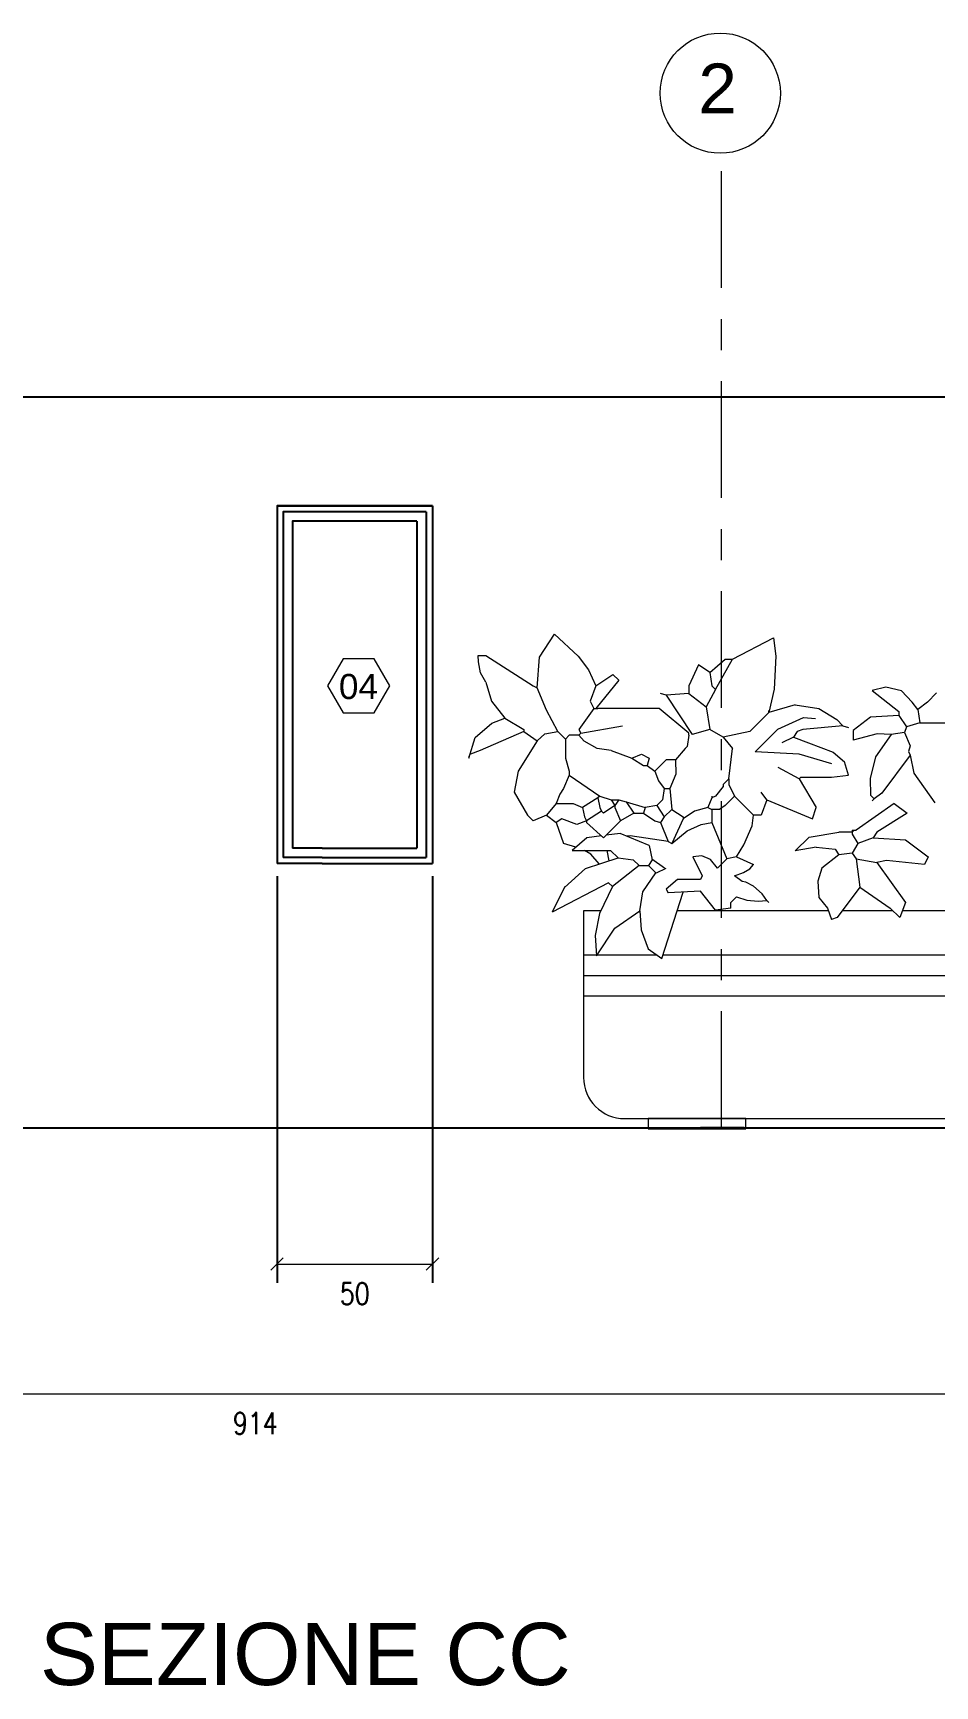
# Model space of a CAD drawing. Header units: inches. Extents: x -1721 to -585, y -6348 to -3019.
# Drawn here: x -966.28 to -963.38, y -3172.06 to -3166.75 of the extents above; entities that cross this region are included whole.
import ezdxf

# ---------------------------------------------------------------- set-up
doc = ezdxf.new("R2010")
doc.units = ezdxf.units.IN
doc.header["$MEASUREMENT"] = 0
doc.linetypes.add('$0$CENTERX2', pattern=[4, 2.5, -0.5, 0.5, -0.5])
doc.linetypes.add('$0$CENTRO2', pattern=[1.125, 0.75, -0.125, 0.125, -0.125])
for name, color, linetype, lineweight in [('$0$A-SECT-MCUT', 7, 'Continuous', 35), ('$0$AA - serramenti e porte', 4, 'Continuous', 25), ('$0$AA pareti non sezionate', 2, 'Continuous', 25), ('$0$AA- arredo', 8, 'Continuous', 18), ('$1$AA - linee quote', 3, 'Continuous', 13)]:
    doc.layers.add(name, color=color, linetype=linetype, lineweight=lineweight)
doc.styles.add('$0$ARIAL', font='Arial.ttf')
doc.styles.add('$4$E-ROMANS', font='romans.shx', dxfattribs={"width": 0.8})
doc.styles.get("Standard").update_dxf_attribs({"font": 'Arial.ttf'})
doc.dimstyles.new('$0$E-0100_TICK_12', dxfattribs={"dimscale": 0.001, "dimtxt": 70, "dimasz": 40, "dimexe": 60, "dimexo": 40, "dimgap": 60, "dimtad": 4, "dimdec": 0, "dimlfac": 100, "dimzin": 0, "dimdsep": 46, "dimtxsty": '$4$E-ROMANS', "dimblk": 'OBLIQUE', "dimblk1": 'OBLIQUE', "dimblk2": 'OBLIQUE', "dimcen": 60, "dimclrd": 256, "dimclre": 256, "dimclrt": 256, "dimadec": 0, "dimazin": 0, "dimtfac": 1, "dimtdec": 0, "dimtmove": 1, "dimatfit": 3, "dimldrblk": '$0$_Open90', "dimfxl": 1, "dimtfill": 1, "dimtolj": 1, "dimtzin": 0, "dimlwd": -1, "dimarcsym": 0})

# ---------------------------------------------------------------- blocks, each defined once
blk = doc.blocks.new('_Oblique')
at = {"color": 0, "linetype": 'ByBlock', "lineweight": -2}
blk.add_line((-0.5, -0.5), (0.5, 0.5), dxfattribs=at)
blk = doc.blocks.new('*D221')
at = {"layer": '$1$AA - linee quote', "linetype": 'Continuous', "lineweight": -2, "transparency": 16777216}
for p, q in [((-970.14, -3170.6083), (-970.14, -3171.1831)), ((-961, -3170.6083), (-961, -3171.1831))]:
    blk.add_line(p, q, dxfattribs=at)
at = {"layer": '$1$AA - linee quote', "transparency": 16777216}
blk.add_line((-970.14, -3171.1231), (-961, -3171.1231), dxfattribs=at)
at = {"layer": 'DEFPOINTS', "color": 0, "linetype": 'Continuous', "transparency": 16777216}
for p in [(-970.14, -3170.5683), (-961, -3170.5683), (-961, -3171.1231)]:
    blk.add_point(p, dxfattribs=at)
at = {"layer": '$1$AA - linee quote', "linetype": 'Continuous', "transparency": 16777216, "xscale": 0.04, "yscale": 0.04, "zscale": 0.04, "rotation": 180}
blk.add_blockref('_Oblique', (-970.14, -3171.1231), dxfattribs=at)
at = {"layer": '$1$AA - linee quote', "linetype": 'Continuous', "transparency": 16777216, "xscale": 0.04, "yscale": 0.04, "zscale": 0.04}
blk.add_blockref('_Oblique', (-961, -3171.1231), dxfattribs=at)
at = {"layer": '$1$AA - linee quote', "linetype": 'Continuous', "transparency": 16777216, "insert": (-965.57, -3171.2181), "char_height": 0.07, "attachment_point": 5, "style": '$4$E-ROMANS', "bg_fill": 3, "box_fill_scale": 1.25, "bg_fill_color": 256, "bg_fill_true_color": 13158600, "bg_fill_transparency": 0}
blk.add_mtext('\\A1;914', dxfattribs=at)
blk = doc.blocks.new('$0$_Open90')
at = {"color": 0, "linetype": 'ByBlock', "lineweight": -2}
for p, q in [((-19.69, 19.69), (0, 0)), ((0, 0), (-39.37, 0)), ((0, 0), (-19.69, -19.69))]:
    blk.add_line(p, q, dxfattribs=at)
blk = doc.blocks.new('*D224')
at = {"layer": '$1$AA - linee quote', "linetype": 'Continuous', "lineweight": -2, "transparency": 16777216}
for p, q in [((-965.5, -3169.4589), (-965.5, -3170.7661)), ((-965, -3169.4589), (-965, -3170.7661))]:
    blk.add_line(p, q, dxfattribs=at)
at = {"layer": '$1$AA - linee quote', "transparency": 16777216}
blk.add_line((-965.5, -3170.7061), (-965, -3170.7061), dxfattribs=at)
at = {"layer": 'DEFPOINTS', "color": 0, "linetype": 'Continuous', "transparency": 16777216}
for p in [(-965.5, -3169.4189), (-965, -3169.4189), (-965, -3170.7061)]:
    blk.add_point(p, dxfattribs=at)
at = {"layer": '$1$AA - linee quote', "linetype": 'Continuous', "transparency": 16777216, "xscale": 0.04, "yscale": 0.04, "zscale": 0.04, "rotation": 180}
blk.add_blockref('_Oblique', (-965.5, -3170.7061), dxfattribs=at)
at = {"layer": '$1$AA - linee quote', "linetype": 'Continuous', "transparency": 16777216, "xscale": 0.04, "yscale": 0.04, "zscale": 0.04}
blk.add_blockref('_Oblique', (-965, -3170.7061), dxfattribs=at)
at = {"layer": '$1$AA - linee quote', "linetype": 'Continuous', "transparency": 16777216, "insert": (-965.25, -3170.8011), "char_height": 0.07, "attachment_point": 5, "style": '$4$E-ROMANS', "bg_fill": 3, "box_fill_scale": 1.25, "bg_fill_color": 256, "bg_fill_true_color": 13158600, "bg_fill_transparency": 0}
blk.add_mtext('\\A1;50', dxfattribs=at)

msp = doc.modelspace()

# ---------------------------------------------------------------- linework, layer by layer
at = {"layer": '$0$A-SECT-MCUT'}
msp.add_line((-964.1375, -3170.2683), (-963.9975, -3170.2683), dxfattribs=at)
at = {"layer": '$0$AA - serramenti e porte'}
for p, q in [((-965.5, -3168.2683), (-965, -3168.2683)), ((-965.5, -3168.2683), (-965.5, -3169.4189)), ((-965, -3168.2683), (-965, -3169.4189)), ((-965, -3168.2683), (-965, -3169.4189)), ((-965.48, -3168.2883), (-965.48, -3169.3989)), ((-965.45, -3168.3183), (-965.45, -3169.3689)), ((-965.05, -3168.3183), (-965.05, -3169.3689)), ((-965.02, -3168.2883), (-965.02, -3169.3989)), ((-965, -3168.3183), (-965, -3169.3689)), ((-965.3546, -3169.3689), (-965.45, -3169.3689)), ((-965.3546, -3169.3689), (-965.05, -3169.3689)), ((-965.3546, -3169.4189), (-965.5, -3169.4189)), ((-965.3546, -3169.3989), (-965.48, -3169.3989)), ((-965.3546, -3169.3989), (-965.02, -3169.3989)), ((-965.3546, -3169.4189), (-965, -3169.4189))]:
    msp.add_line(p, q, dxfattribs=at)
for points in [[(-965, -3168.2683), (-965.5, -3168.2683), (-965.5, -3169.4189)], [(-965.02, -3168.2883), (-965.48, -3168.2883), (-965.48, -3169.3989)], [(-965.05, -3168.3183), (-965.45, -3168.3183), (-965.45, -3169.3689)]]:
    msp.add_lwpolyline(points, dxfattribs=at)
at = {"layer": '$0$AA pareti non sezionate'}
for p, q in [((-967.0144, -3167.9183), (-963.9975, -3167.9183)), ((-963.9975, -3167.9183), (-961, -3167.9183)), ((-967.0143, -3170.2683), (-961, -3170.2683))]:
    msp.add_line(p, q, dxfattribs=at)
at = {"layer": '$0$AA- arredo'}
for p, q in [((-964.6552, -3168.7552), (-964.6075, -3168.6817)), ((-964.6075, -3168.6817), (-964.5318, -3168.7523)), ((-964.0353, -3168.7611), (-963.9035, -3168.6935)), ((-963.9035, -3168.6935), (-963.8951, -3168.7523)), ((-964.853, -3168.7495), (-964.8285, -3168.7495)), ((-964.8515, -3168.7699), (-964.853, -3168.7495)), ((-964.8285, -3168.7495), (-964.6758, -3168.8472)), ((-964.6636, -3168.8533), (-964.6552, -3168.7552)), ((-964.5318, -3168.7523), (-964.4981, -3168.7963)), ((-963.8951, -3168.7523), (-963.9007, -3168.858)), ((-964.8459, -3168.8052), (-964.8515, -3168.7699)), ((-964.8285, -3168.835), (-964.8459, -3168.8052)), ((-964.4981, -3168.7963), (-964.4743, -3168.8472)), ((-964.1444, -3168.78), (-964.175, -3168.8472)), ((-964.1078, -3168.8045), (-964.1444, -3168.78)), ((-964.1078, -3168.8045), (-964.0589, -3168.7617)), ((-964.1078, -3168.8045), (-964.1017, -3168.8472)), ((-964.0895, -3168.8594), (-964.0353, -3168.7611)), ((-964.0589, -3168.7617), (-964.0345, -3168.7617)), ((-964.8285, -3168.835), (-964.8102, -3168.8961)), ((-964.6758, -3168.8472), (-964.6636, -3168.8533)), ((-964.6327, -3168.9256), (-964.6636, -3168.8533)), ((-964.4743, -3168.8472), (-964.4926, -3168.8961)), ((-964.4743, -3168.8472), (-964.4193, -3168.8106)), ((-964.401, -3168.8289), (-964.4743, -3168.9205)), ((-964.4193, -3168.8106), (-964.401, -3168.8289)), ((-964.175, -3168.8472), (-964.175, -3168.8716)), ((-964.0895, -3168.8594), (-964.12, -3168.9144)), ((-964.1017, -3168.8472), (-964.0895, -3168.8594)), ((-963.9007, -3168.858), (-963.9184, -3168.9327)), ((-963.5415, -3168.8517), (-963.5851, -3168.8628)), ((-963.491, -3168.8634), (-963.5415, -3168.8517)), ((-964.8102, -3168.8961), (-964.7675, -3168.9511)), ((-964.4926, -3168.8961), (-964.4804, -3168.9205)), ((-964.2483, -3168.8778), (-964.2666, -3168.8716)), ((-964.175, -3168.8716), (-964.2483, -3168.8778)), ((-964.2483, -3168.8778), (-964.1646, -3169.0032)), ((-964.175, -3168.8716), (-964.12, -3168.9144)), ((-964.12, -3168.9144), (-964.1078, -3168.9877)), ((-963.8329, -3168.9083), (-963.9184, -3168.9327)), ((-963.8329, -3168.9083), (-963.7576, -3168.9198)), ((-963.5851, -3168.8628), (-963.4996, -3168.93)), ((-963.4568, -3168.8994), (-963.491, -3168.8634)), ((-963.4385, -3168.9239), (-963.4568, -3168.8994)), ((-963.408, -3168.8994), (-963.4385, -3168.9239)), ((-963.3788, -3168.8693), (-963.408, -3168.8994)), ((-964.8627, -3169.0138), (-964.8095, -3168.9668)), ((-964.8095, -3168.9668), (-964.7675, -3168.9511)), ((-964.7675, -3168.9511), (-964.7064, -3168.9877)), ((-964.5964, -3168.9938), (-964.6327, -3168.9256)), ((-964.4804, -3168.9205), (-964.5292, -3168.9877)), ((-964.4804, -3168.9205), (-964.4743, -3168.9205)), ((-964.4743, -3168.9205), (-964.4682, -3168.9205)), ((-964.2703, -3168.9205), (-964.4682, -3168.9205)), ((-964.175, -3168.9999), (-964.2703, -3168.9205)), ((-963.9184, -3168.9327), (-963.9795, -3168.9938)), ((-963.9184, -3168.9327), (-963.9184, -3168.9266)), ((-963.8886, -3168.9866), (-963.8066, -3168.9488)), ((-963.8066, -3168.9488), (-963.768, -3168.9527)), ((-963.7576, -3168.9198), (-963.6987, -3168.955)), ((-963.6987, -3168.955), (-963.6802, -3168.9755)), ((-963.5912, -3168.9483), (-963.6462, -3168.9911)), ((-963.4996, -3168.9422), (-963.5912, -3168.9483)), ((-963.4996, -3168.93), (-963.4996, -3168.9422)), ((-963.4996, -3168.9422), (-963.4752, -3168.9788)), ((-963.4324, -3168.9666), (-963.4752, -3168.9788)), ((-963.4385, -3168.9239), (-963.4324, -3168.9666)), ((-963.4324, -3168.9666), (-963.3347, -3168.9666)), ((-964.8835, -3169.0793), (-964.8627, -3169.0138)), ((-964.7064, -3168.9938), (-964.8469, -3169.0549)), ((-964.7064, -3168.9877), (-964.7064, -3168.9938)), ((-964.7064, -3168.9938), (-964.6636, -3169.0244)), ((-964.6636, -3169.0244), (-964.6384, -3169.002)), ((-964.6384, -3169.002), (-964.5964, -3168.9938)), ((-964.5964, -3168.9938), (-964.572, -3169.0182)), ((-964.5598, -3169.006), (-964.572, -3169.0182)), ((-964.572, -3169.0182), (-964.572, -3169.0793)), ((-964.5292, -3169.006), (-964.5598, -3169.006)), ((-964.5292, -3168.9877), (-964.5231, -3168.9999)), ((-964.5231, -3168.9999), (-964.5292, -3169.006)), ((-964.5121, -3169.0255), (-964.5292, -3169.006)), ((-964.5231, -3168.9999), (-964.3887, -3168.9755)), ((-964.175, -3169.006), (-964.1811, -3169.0427)), ((-964.175, -3169.006), (-964.175, -3168.9999)), ((-964.1078, -3168.9877), (-964.1646, -3169.0032)), ((-964.065, -3169.0121), (-964.1078, -3168.9877)), ((-963.9795, -3168.9938), (-964.065, -3169.0121)), ((-964.065, -3169.0121), (-964.0345, -3169.0488)), ((-963.9619, -3169.0595), (-963.8886, -3168.9866)), ((-963.839, -3169.0121), (-963.8757, -3169.0305)), ((-963.8268, -3168.9938), (-963.839, -3169.0121)), ((-963.839, -3169.0121), (-963.7902, -3169.0305)), ((-963.8085, -3168.9877), (-963.8268, -3168.9938)), ((-963.6802, -3168.9755), (-963.8085, -3168.9877)), ((-963.6802, -3168.9755), (-963.6619, -3168.9816)), ((-963.6462, -3168.9911), (-963.6462, -3169.0216)), ((-963.5695, -3169.0015), (-963.6462, -3169.0216)), ((-963.524, -3169.0033), (-963.5751, -3169.075)), ((-963.524, -3169.0033), (-963.5695, -3169.0015)), ((-963.4813, -3168.9972), (-963.524, -3169.0033)), ((-963.4752, -3168.9788), (-963.4813, -3168.9972)), ((-963.4813, -3168.9972), (-963.463, -3169.0399)), ((-964.8835, -3169.0732), (-964.8835, -3169.0793)), ((-964.8469, -3169.0549), (-964.8774, -3169.0671)), ((-964.6636, -3169.0244), (-964.7247, -3169.1221)), ((-964.4701, -3169.049), (-964.5121, -3169.0255)), ((-964.4254, -3169.0549), (-964.4701, -3169.049)), ((-964.4254, -3169.0549), (-964.3582, -3169.0793)), ((-964.3582, -3169.0793), (-964.3277, -3169.0671)), ((-964.3277, -3169.0671), (-964.3032, -3169.0793)), ((-964.1872, -3169.0488), (-964.2177, -3169.0854)), ((-964.1811, -3169.0427), (-964.1872, -3169.0488)), ((-964.0467, -3169.1465), (-964.0345, -3169.0488)), ((-963.8202, -3169.0673), (-963.9619, -3169.0595)), ((-963.7158, -3169.0985), (-963.8202, -3169.0673)), ((-963.7902, -3169.0305), (-963.7108, -3169.061)), ((-963.7108, -3169.061), (-963.6741, -3169.0915)), ((-963.5751, -3169.075), (-963.592, -3169.1455)), ((-963.463, -3169.0705), (-963.5546, -3169.1926)), ((-963.463, -3169.0399), (-963.4691, -3169.0582)), ((-963.4691, -3169.0582), (-963.463, -3169.0705)), ((-963.463, -3169.0705), (-963.4517, -3169.1279)), ((-964.7247, -3169.1221), (-964.7369, -3169.1893)), ((-964.572, -3169.0793), (-964.5598, -3169.1221)), ((-964.5598, -3169.1221), (-964.5598, -3169.1343)), ((-964.3582, -3169.0793), (-964.3216, -3169.1038)), ((-964.3216, -3169.1038), (-964.3094, -3169.1038)), ((-964.3032, -3169.0793), (-964.3094, -3169.1038)), ((-964.3094, -3169.1038), (-964.2849, -3169.1221)), ((-964.2483, -3169.0854), (-964.2849, -3169.1221)), ((-964.2849, -3169.1221), (-964.2727, -3169.1526)), ((-964.2177, -3169.0854), (-964.2483, -3169.0854)), ((-964.2177, -3169.0854), (-964.2176, -3169.1313)), ((-963.8207, -3169.1465), (-963.8879, -3169.1099)), ((-963.6619, -3169.1343), (-963.6741, -3169.0915)), ((-963.4517, -3169.1279), (-963.3836, -3169.2232)), ((-964.5781, -3169.1771), (-964.5903, -3169.1954)), ((-964.5598, -3169.1343), (-964.5781, -3169.1771)), ((-964.5598, -3169.1343), (-964.462, -3169.2015)), ((-964.2727, -3169.1526), (-964.2544, -3169.1771)), ((-964.2544, -3169.1771), (-964.2605, -3169.2137)), ((-964.2544, -3169.1771), (-964.2361, -3169.1771)), ((-964.2176, -3169.1313), (-964.2361, -3169.1771)), ((-964.2361, -3169.1771), (-964.23, -3169.2443)), ((-964.065, -3169.171), (-964.0895, -3169.2015)), ((-964.0467, -3169.1465), (-964.065, -3169.1648)), ((-964.065, -3169.1648), (-964.065, -3169.171)), ((-964.0467, -3169.1465), (-964.0467, -3169.1648)), ((-964.0467, -3169.1648), (-964.0284, -3169.2015)), ((-963.8207, -3169.1465), (-963.8146, -3169.1404)), ((-963.8207, -3169.1465), (-963.7657, -3169.2381)), ((-963.8146, -3169.1404), (-963.7169, -3169.1404)), ((-963.7169, -3169.1404), (-963.6619, -3169.1343)), ((-963.592, -3169.1455), (-963.5912, -3169.1987)), ((-964.7369, -3169.1893), (-964.6942, -3169.2626)), ((-964.6025, -3169.2259), (-964.6331, -3169.2626)), ((-964.5903, -3169.1954), (-964.6025, -3169.2259)), ((-964.6025, -3169.2259), (-964.5476, -3169.2259)), ((-964.5476, -3169.2259), (-964.517, -3169.2381)), ((-964.4682, -3169.2076), (-964.517, -3169.2381)), ((-964.462, -3169.2015), (-964.4682, -3169.2076)), ((-964.4682, -3169.2076), (-964.462, -3169.2381)), ((-964.462, -3169.2015), (-964.4254, -3169.2137)), ((-964.4132, -3169.232), (-964.4498, -3169.2565)), ((-964.4254, -3169.2137), (-964.401, -3169.2137)), ((-964.4254, -3169.2137), (-964.4132, -3169.232)), ((-964.401, -3169.2137), (-964.4132, -3169.232)), ((-964.4132, -3169.232), (-964.4132, -3169.2381)), ((-964.401, -3169.2137), (-964.3765, -3169.2198)), ((-964.3765, -3169.2198), (-964.3155, -3169.2381)), ((-964.3765, -3169.2198), (-964.3521, -3169.2565)), ((-964.2788, -3169.232), (-964.3155, -3169.2381)), ((-964.2605, -3169.2137), (-964.2788, -3169.232)), ((-964.2788, -3169.232), (-964.2544, -3169.2687)), ((-964.1017, -3169.2076), (-964.1139, -3169.2381)), ((-964.0895, -3169.2015), (-964.1017, -3169.2076)), ((-964.1017, -3169.2015), (-964.1017, -3169.2076)), ((-964.0589, -3169.232), (-964.0772, -3169.2443)), ((-964.0284, -3169.2015), (-964.0589, -3169.232)), ((-964.0284, -3169.2015), (-963.9673, -3169.2626)), ((-963.9245, -3169.2137), (-963.9429, -3169.1893)), ((-963.9245, -3169.2137), (-963.9429, -3169.2626)), ((-963.9245, -3169.2137), (-963.7779, -3169.2748)), ((-963.5153, -3169.2259), (-963.6375, -3169.3114)), ((-963.5912, -3169.1987), (-963.579, -3169.2109)), ((-963.579, -3169.2109), (-963.5851, -3169.217)), ((-963.5546, -3169.1926), (-963.579, -3169.2109)), ((-963.5153, -3169.2259), (-963.4725, -3169.2565)), ((-964.6942, -3169.2626), (-964.6758, -3169.2809)), ((-964.6331, -3169.2626), (-964.6758, -3169.2809)), ((-964.6331, -3169.2626), (-964.6025, -3169.287)), ((-964.5842, -3169.2748), (-964.6025, -3169.287)), ((-964.6025, -3169.287), (-964.5781, -3169.3542)), ((-964.5353, -3169.2931), (-964.5842, -3169.2748)), ((-964.5048, -3169.2809), (-964.5353, -3169.2931)), ((-964.517, -3169.2381), (-964.5109, -3169.2687)), ((-964.5109, -3169.2687), (-964.5048, -3169.2809)), ((-964.4559, -3169.2504), (-964.5048, -3169.2809)), ((-964.5048, -3169.2809), (-964.5048, -3169.287)), ((-964.5048, -3169.287), (-964.4498, -3169.3359)), ((-964.462, -3169.2381), (-964.4559, -3169.2504)), ((-964.4498, -3169.2565), (-964.4559, -3169.2504)), ((-964.3949, -3169.2809), (-964.4498, -3169.3359)), ((-964.4132, -3169.2381), (-964.3949, -3169.2809)), ((-964.3521, -3169.2565), (-964.3949, -3169.2809)), ((-964.3521, -3169.2565), (-964.3216, -3169.2565)), ((-964.3155, -3169.2381), (-964.3216, -3169.2565)), ((-964.3216, -3169.2565), (-964.2849, -3169.2809)), ((-964.2849, -3169.2809), (-964.2666, -3169.287)), ((-964.2544, -3169.2687), (-964.2666, -3169.287)), ((-964.2666, -3169.287), (-964.2422, -3169.3481)), ((-964.23, -3169.2443), (-964.2544, -3169.2687)), ((-964.23, -3169.2443), (-964.1933, -3169.2687)), ((-964.1933, -3169.2748), (-964.23, -3169.3542)), ((-964.1567, -3169.2504), (-964.1933, -3169.2748)), ((-964.1933, -3169.2687), (-964.1933, -3169.2748)), ((-964.1139, -3169.2381), (-964.1567, -3169.2504)), ((-964.1357, -3169.2929), (-964.1017, -3169.287)), ((-964.1139, -3169.2381), (-964.1017, -3169.2443)), ((-964.1017, -3169.2443), (-964.1017, -3169.287)), ((-964.0772, -3169.2443), (-964.1017, -3169.2443)), ((-964.1017, -3169.287), (-964.0528, -3169.403)), ((-963.9719, -3169.2976), (-963.9673, -3169.2626)), ((-963.9429, -3169.2626), (-963.9673, -3169.2626)), ((-963.7779, -3169.2748), (-963.7657, -3169.2381)), ((-963.4725, -3169.2565), (-963.5703, -3169.3175)), ((-964.5033, -3169.3358), (-964.5504, -3169.3762)), ((-964.4568, -3169.3297), (-964.5033, -3169.3358)), ((-964.3959, -3169.3218), (-964.4417, -3169.3278)), ((-964.3031, -3169.3606), (-964.3959, -3169.3218)), ((-964.3643, -3169.3298), (-964.3747, -3169.3306)), ((-964.2422, -3169.3481), (-964.3643, -3169.3298)), ((-964.23, -3169.3542), (-964.1806, -3169.3129)), ((-964.1806, -3169.3129), (-964.1357, -3169.2929)), ((-963.9988, -3169.3588), (-963.9719, -3169.2976)), ((-963.8334, -3169.3781), (-963.7885, -3169.3341)), ((-963.7885, -3169.3341), (-963.6924, -3169.3175)), ((-963.6497, -3169.3175), (-963.6924, -3169.3175)), ((-963.6436, -3169.3114), (-963.6497, -3169.3175)), ((-963.6497, -3169.3114), (-963.6497, -3169.3175)), ((-963.6497, -3169.3114), (-963.6436, -3169.3114)), ((-963.6497, -3169.3175), (-963.6497, -3169.3236)), ((-963.6497, -3169.3236), (-963.6314, -3169.3542)), ((-963.6436, -3169.3114), (-963.6375, -3169.3114)), ((-963.5825, -3169.3359), (-963.6314, -3169.3542)), ((-963.5703, -3169.3175), (-963.5825, -3169.3359)), ((-963.5825, -3169.3359), (-963.4787, -3169.342)), ((-964.5384, -3169.3659), (-964.5781, -3169.3542)), ((-964.5506, -3169.3762), (-964.4272, -3169.3762)), ((-964.4911, -3169.3889), (-964.5106, -3169.3762)), ((-964.4633, -3169.42), (-964.4911, -3169.3889)), ((-964.4393, -3169.3762), (-964.4325, -3169.4102)), ((-964.4272, -3169.3762), (-964.4028, -3169.4007)), ((-964.3031, -3169.3606), (-964.2929, -3169.4068)), ((-964.2422, -3169.3481), (-964.23, -3169.3542)), ((-964.1335, -3169.394), (-964.1628, -3169.3969)), ((-964.1054, -3169.4058), (-964.1335, -3169.394)), ((-964.0223, -3169.3969), (-963.9988, -3169.3588)), ((-963.7657, -3169.3664), (-963.8334, -3169.3781)), ((-963.7657, -3169.3664), (-963.7047, -3169.3725)), ((-963.6924, -3169.3908), (-963.7474, -3169.4336)), ((-963.7047, -3169.3725), (-963.6924, -3169.3908)), ((-963.6497, -3169.3847), (-963.6924, -3169.3908)), ((-963.6314, -3169.3542), (-963.6497, -3169.3847)), ((-963.6497, -3169.3847), (-963.6375, -3169.403)), ((-963.4787, -3169.342), (-963.4054, -3169.3969)), ((-964.5749, -3169.4952), (-964.5078, -3169.4343)), ((-964.5078, -3169.4343), (-964.4028, -3169.4007)), ((-964.3356, -3169.4251), (-964.4211, -3169.4923)), ((-964.4028, -3169.4007), (-964.3539, -3169.4068)), ((-964.3539, -3169.4068), (-964.3356, -3169.4251)), ((-964.3356, -3169.4251), (-964.3051, -3169.4251)), ((-964.2929, -3169.4068), (-964.3051, -3169.4251)), ((-964.2806, -3169.4495), (-964.3051, -3169.4251)), ((-964.2536, -3169.4329), (-964.294, -3169.4047)), ((-964.2496, -3169.434), (-964.2806, -3169.4495)), ((-964.1628, -3169.3969), (-964.1322, -3169.458)), ((-964.0834, -3169.4336), (-964.1054, -3169.4058)), ((-964.0528, -3169.403), (-964.0834, -3169.4336)), ((-964.0223, -3169.3969), (-964.0528, -3169.403)), ((-964.0284, -3169.458), (-964, -3169.4469)), ((-964.0223, -3169.3969), (-963.9673, -3169.4214)), ((-964, -3169.4469), (-963.9787, -3169.4352)), ((-963.9787, -3169.4352), (-963.9673, -3169.4214)), ((-963.7474, -3169.4336), (-963.7604, -3169.4751)), ((-963.6375, -3169.403), (-963.5703, -3169.4153)), ((-963.6375, -3169.403), (-963.6253, -3169.4947)), ((-963.5397, -3169.4092), (-963.5703, -3169.4153)), ((-963.5703, -3169.4153), (-963.4787, -3169.5435)), ((-963.4176, -3169.4214), (-963.5397, -3169.4092)), ((-963.4054, -3169.3969), (-963.4176, -3169.4214)), ((-964.4334, -3169.4801), (-964.615, -3169.5745)), ((-964.5738, -3169.4923), (-964.615, -3169.5745)), ((-964.4211, -3169.4923), (-964.463, -3169.5796)), ((-964.4211, -3169.4923), (-964.4334, -3169.4801)), ((-964.3232, -3169.5093), (-964.2817, -3169.4482)), ((-964.2116, -3169.4702), (-964.2483, -3169.5008)), ((-964.1383, -3169.4702), (-964.2116, -3169.4702)), ((-964.1322, -3169.458), (-964.1383, -3169.4702)), ((-964.0039, -3169.4763), (-964.0284, -3169.458)), ((-963.9921, -3169.4786), (-964.0039, -3169.4763)), ((-963.9674, -3169.4916), (-963.9921, -3169.4786)), ((-963.9394, -3169.5163), (-963.9674, -3169.4916)), ((-963.7604, -3169.4751), (-963.7576, -3169.528)), ((-963.6253, -3169.4947), (-963.6985, -3169.5924)), ((-963.6253, -3169.4947), (-963.5275, -3169.5619)), ((-964.3332, -3169.5703), (-964.3232, -3169.5093)), ((-964.2617, -3169.7233), (-964.1939, -3169.5102)), ((-964.2483, -3169.5008), (-964.2422, -3169.513)), ((-964.1383, -3169.5069), (-964.2422, -3169.513)), ((-964.0895, -3169.568), (-964.1383, -3169.5069)), ((-964.0406, -3169.5435), (-964.0223, -3169.5252)), ((-964.0406, -3169.5619), (-964.0406, -3169.5435)), ((-964.0223, -3169.5252), (-963.9887, -3169.5362)), ((-963.9887, -3169.5362), (-963.9528, -3169.5398)), ((-963.9528, -3169.5398), (-963.9245, -3169.5374)), ((-963.9245, -3169.5374), (-963.9394, -3169.5163)), ((-963.9245, -3169.5374), (-963.9184, -3169.5435)), ((-963.7576, -3169.528), (-963.7291, -3169.5619)), ((-963.4787, -3169.5435), (-963.497, -3169.5924)), ((-964.463, -3169.5796), (-964.4764, -3169.65)), ((-964.4138, -3169.6265), (-964.3332, -3169.5703)), ((-964.3332, -3169.5703), (-964.3287, -3169.6312)), ((-964.0406, -3169.5619), (-964.0895, -3169.568)), ((-963.7291, -3169.5619), (-963.7169, -3169.5985)), ((-963.6985, -3169.5924), (-963.7169, -3169.5985)), ((-963.5275, -3169.5619), (-963.497, -3169.5924)), ((-964.4764, -3169.65), (-964.472, -3169.7156)), ((-964.472, -3169.7156), (-964.4138, -3169.6265)), ((-964.3287, -3169.6312), (-964.3064, -3169.6922)), ((-964.5141, -3169.7124), (-964.4722, -3169.7124)), ((-964.4698, -3169.7124), (-964.2774, -3169.7124)), ((-964.3064, -3169.6922), (-964.2617, -3169.7233)), ((-964.2582, -3169.7124), (-962.2774, -3169.7124)), ((-964.5141, -3169.7783), (-962.2774, -3169.7783)), ((-964.5141, -3169.8442), (-962.2774, -3169.8442))]:
    msp.add_line(p, q, dxfattribs=at)
at = {"layer": '$0$AA- arredo', "ltscale": 0.05}
for p, q in [((-964.5141, -3169.5703), (-964.5141, -3170.1062)), ((-964.4585, -3169.5703), (-964.5141, -3169.5703)), ((-963.7263, -3169.5703), (-964.213, -3169.5703)), ((-963.5191, -3169.5703), (-963.6819, -3169.5703)), ((-963.1437, -3169.5703), (-963.4887, -3169.5703)), ((-964.3817, -3170.2386), (-962.4098, -3170.2386))]:
    msp.add_line(p, q, dxfattribs=at)
msp.add_lwpolyline([(-964.3061, -3170.2709), (-963.9922, -3170.2709), (-963.9922, -3170.2386), (-964.3061, -3170.2386)], close=True, dxfattribs=at)
at = {"layer": '$0$AA- arredo'}
for centre, start, end in [((-964.2703, -3168.9205), 49.844, 89.647), ((-964.3031, -3169.3606), 12.8043, 67.5333)]:
    msp.add_arc(centre, 0.000000764, start, end, dxfattribs=at)
at = {"layer": '$0$AA- arredo', "ltscale": 0.05}
msp.add_arc((-964.3817, -3170.1062), 0.1324, 180, 270, dxfattribs=at)
at = {"layer": '$1$AA - linee quote', "linetype": '$0$CENTRO2', "ltscale": 0.5}
msp.add_line((-964.07, -3170.2683), (-964.07, -3167.1354), dxfattribs=at)
at = {"layer": '$1$AA - linee quote'}
msp.add_lwpolyline([(-965.1375, -3168.8476), (-965.1875, -3168.761), (-965.2875, -3168.761), (-965.3375, -3168.8476), (-965.2875, -3168.9342), (-965.1875, -3168.9342)], close=True, dxfattribs=at)
msp.add_circle((-964.0742, -3166.9421), 0.1933, dxfattribs=at)

# ---------------------------------------------------------------- texts
at = {"layer": '$1$AA - linee quote', "style": '$0$ARIAL'}
msp.add_text('04', height=0.08074, rotation=359.8326, dxfattribs=at).set_placement((-965.301, -3168.8897))
at = {"layer": '$1$AA - linee quote', "linetype": 'Continuous', "insert": (-966.2626, -3171.8594), "char_height": 0.2, "attachment_point": 1}
msp.add_mtext_dynamic_manual_height_columns('SEZIONE CC', width=4.0419, gutter_width=1, heights=[0], dxfattribs=at)
at = {"layer": '$1$AA - linee quote', "linetype": '$0$CENTERX2', "ltscale": 5, "style": '$0$ARIAL'}
msp.add_attdef('2', (-964.1448, -3167.0069), '', height=0.16, dxfattribs=at)

# ---------------------------------------------------------------- dimensions: what is measured, and where the dimension line sits
at = {"layer": '$1$AA - linee quote', "color": 7, "linetype": 'Continuous', "true_color": 0xffffff}
dim = msp.add_linear_dim(base=(-961, -3171.1231), p1=(-970.14, -3170.5683), p2=(-961, -3170.5683), dimstyle='$0$E-0100_TICK_12', dxfattribs=at)
dim.commit()
dim.dimension.update_dxf_attribs({"geometry": '*D221', "text_midpoint": (-965.57, -3171.2181)})

# ---------------------------------------------------------------- next in the draw order: dimensions: what is measured, and where the dimension line sits
dim = msp.add_linear_dim(base=(-965, -3170.7061), p1=(-965.5, -3169.4189), p2=(-965, -3169.4189), dimstyle='$0$E-0100_TICK_12', dxfattribs=at)
dim.commit()
dim.dimension.update_dxf_attribs({"geometry": '*D224', "text_midpoint": (-965.25, -3170.8011)})

doc.saveas('drawing.dxf')
